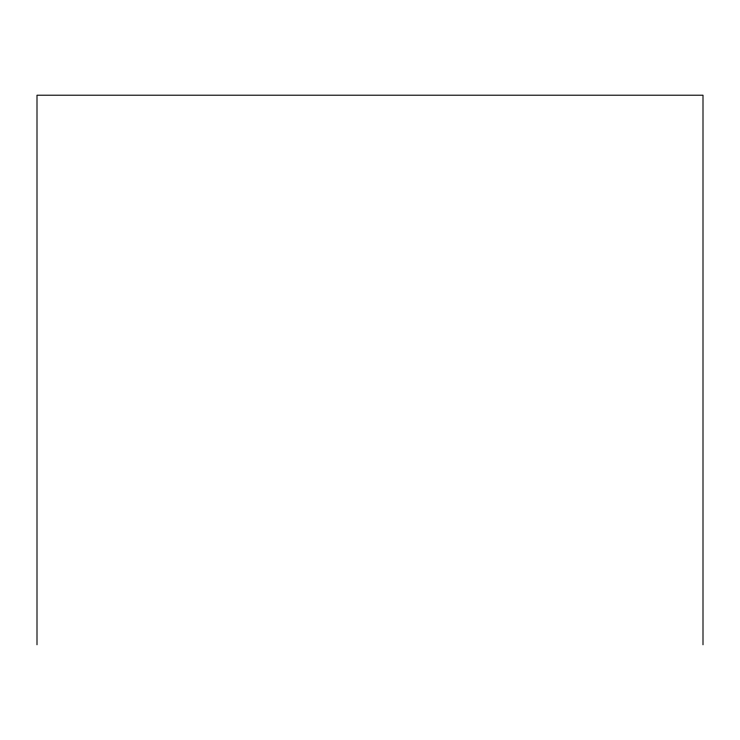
<?xml version="1.0" encoding="UTF-8"?>
<svg xmlns="http://www.w3.org/2000/svg" width="740" height="740" viewBox="0 0 740 740"><rect width="100%" height="100%" fill="white"/><g stroke="black" fill="none" stroke-linecap="round" stroke-linejoin="round"><path stroke-width="1.11" d="M703 644.79L703 95.21L37 95.21L37 644.79"/></g></svg>
